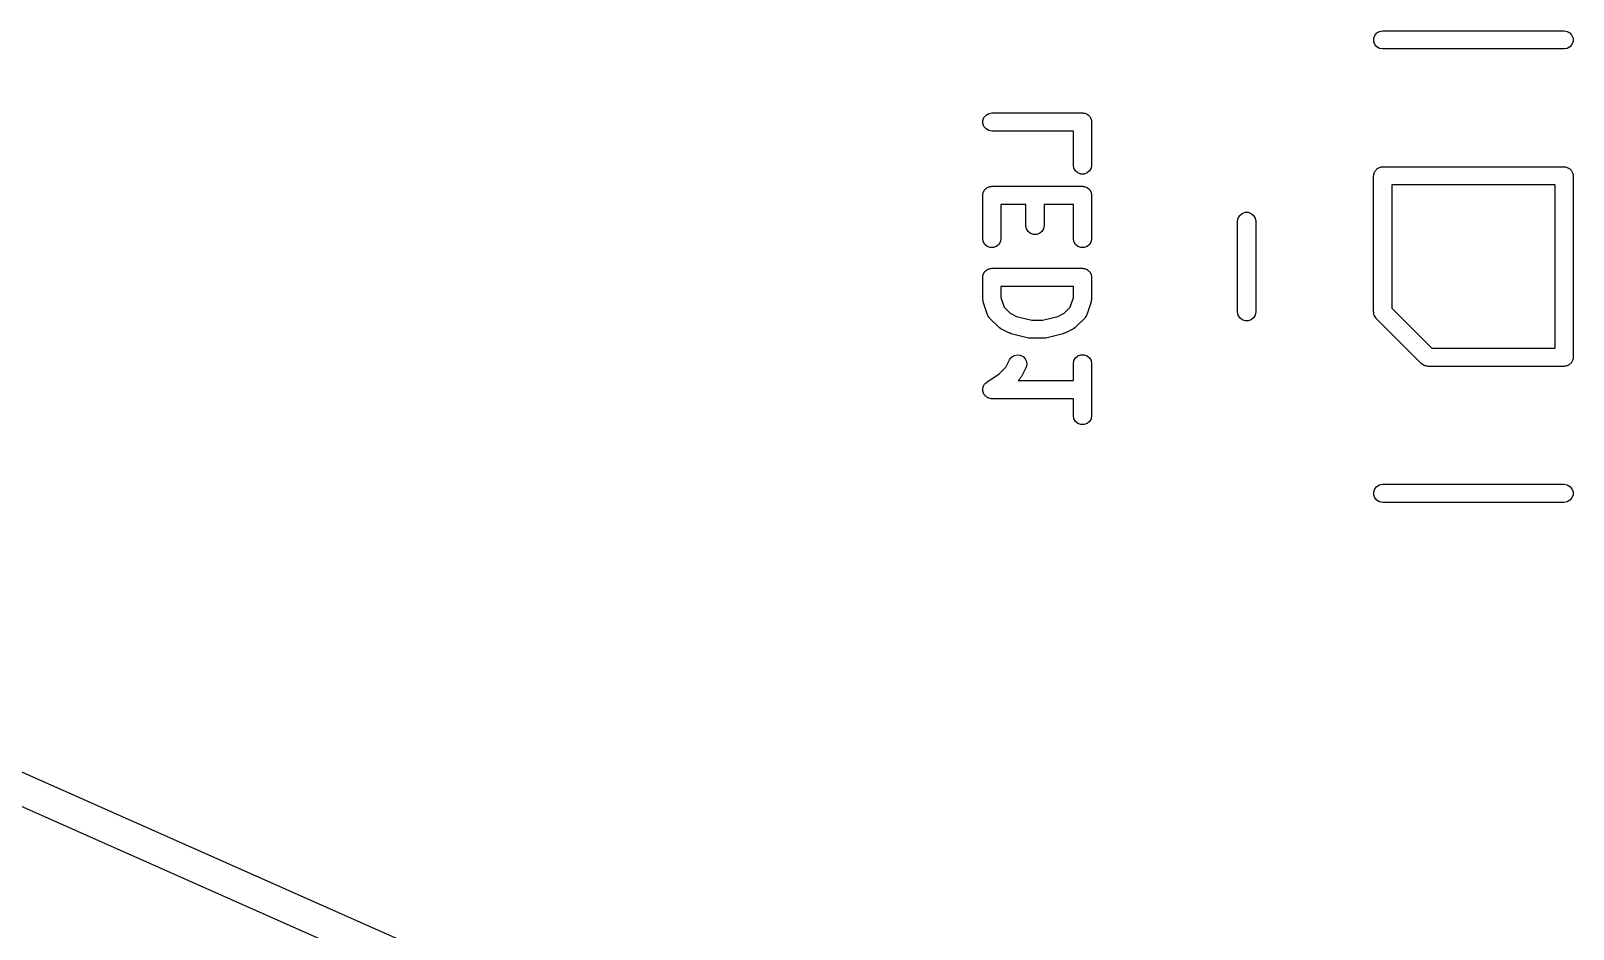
# Model space of a CAD drawing. Extents: x 48 to 353, y -143 to -50.
# Drawn here: x 64.26 to 81.27, y -73.98 to -64.08 of the extents above; entities that cross this region are included whole.
import ezdxf

# ---------------------------------------------------------------- set-up
doc = ezdxf.new("R2010")
doc.units = 0
doc.header["$MEASUREMENT"] = 0
doc.layers.add('BLACK', color=7, linetype='CONTINUOUS')

msp = doc.modelspace()

# ---------------------------------------------------------------- linework, layer by layer
at = {"layer": 'Black'}
for p, q in [((79.0821, -64.125), (79.1045, -64.0984)), ((79.1045, -64.0984), (79.1345, -64.081)), ((79.1345, -64.081), (79.1688, -64.075)), ((79.1688, -64.075), (81.1688, -64.075)), ((81.1688, -64.075), (81.203, -64.081)), ((81.203, -64.081), (81.233, -64.0984)), ((81.233, -64.0984), (81.2554, -64.125)), ((79.0703, -64.1576), (79.0821, -64.125)), ((79.0703, -64.1924), (79.0703, -64.1576)), ((79.0821, -64.225), (79.0703, -64.1924)), ((79.1045, -64.2516), (79.0821, -64.225)), ((79.1345, -64.269), (79.1045, -64.2516)), ((79.1688, -64.275), (79.1345, -64.269)), ((81.1688, -64.275), (79.1688, -64.275)), ((81.203, -64.269), (81.1688, -64.275)), ((81.233, -64.2516), (81.203, -64.269)), ((81.2554, -64.225), (81.233, -64.2516)), ((81.2554, -64.125), (81.2672, -64.1576)), ((81.2672, -64.1924), (81.2554, -64.225)), ((81.2672, -64.1576), (81.2672, -64.1924)), ((48.0769, -65.118), (72.6957, -76.0315)), ((74.7601, -65.0624), (74.772, -65.0298)), ((74.7601, -65.0971), (74.7601, -65.0624)), ((74.772, -65.1298), (74.7601, -65.0971)), ((74.772, -65.0298), (74.7944, -65.0032)), ((74.7944, -65.1564), (74.772, -65.1298)), ((74.7944, -65.0032), (74.8244, -64.9858)), ((74.8244, -64.9858), (74.8586, -64.9798)), ((74.8586, -64.9798), (75.8586, -64.9798)), ((75.8586, -64.9798), (75.8672, -64.9813)), ((75.8672, -64.9813), (75.876, -64.9813)), ((75.876, -64.9813), (75.8842, -64.9843)), ((75.8842, -64.9843), (75.8928, -64.9858)), ((75.8928, -64.9858), (75.9004, -64.9902)), ((75.9004, -64.9902), (75.9086, -64.9932)), ((75.9086, -64.9932), (75.9153, -64.9988)), ((75.9153, -64.9988), (75.9229, -65.0032)), ((75.9229, -65.0032), (75.9285, -65.0099)), ((75.9285, -65.0099), (75.9352, -65.0155)), ((75.9352, -65.0155), (75.9396, -65.0231)), ((75.9396, -65.0231), (75.9452, -65.0298)), ((75.9452, -65.0298), (75.9482, -65.038)), ((75.9482, -65.038), (75.9526, -65.0456)), ((75.9526, -65.0456), (75.9541, -65.0542)), ((75.9541, -65.0542), (75.9571, -65.0624)), ((75.9571, -65.0624), (75.9571, -65.0711)), ((75.9571, -65.0711), (75.9586, -65.0798)), ((75.9586, -65.0798), (75.9586, -65.556)), ((74.8244, -65.1737), (74.7944, -65.1564)), ((74.8586, -65.1798), (74.8244, -65.1737)), ((75.7586, -65.1798), (74.8586, -65.1798)), ((75.7586, -65.556), (75.7586, -65.1798)), ((72.0825, -76.1425), (47.9351, -65.438)), ((75.7647, -65.5902), (75.7586, -65.556)), ((75.782, -65.6202), (75.7647, -65.5902)), ((75.8086, -65.6426), (75.782, -65.6202)), ((75.8413, -65.6544), (75.8086, -65.6426)), ((75.9086, -65.6426), (75.876, -65.6544)), ((75.9352, -65.6202), (75.9086, -65.6426)), ((75.9526, -65.5902), (75.9352, -65.6202)), ((75.9586, -65.556), (75.9526, -65.5902)), ((79.0733, -65.6494), (79.0748, -65.6408)), ((79.0748, -65.6408), (79.0792, -65.6332)), ((79.0792, -65.6332), (79.0821, -65.625)), ((79.0821, -65.625), (79.0878, -65.6183)), ((79.0878, -65.6183), (79.0921, -65.6107)), ((79.0921, -65.6107), (79.0988, -65.6051)), ((79.0988, -65.6051), (79.1045, -65.5984)), ((79.1045, -65.5984), (79.112, -65.594)), ((79.112, -65.594), (79.1187, -65.5884)), ((79.1187, -65.5884), (79.127, -65.5854)), ((79.127, -65.5854), (79.1345, -65.581)), ((79.1345, -65.581), (79.1432, -65.5795)), ((79.1432, -65.5795), (79.1514, -65.5765)), ((79.1514, -65.5765), (79.1601, -65.5765)), ((79.1601, -65.5765), (79.1688, -65.575)), ((79.1688, -65.575), (81.1688, -65.575)), ((81.1688, -65.575), (81.1774, -65.5765)), ((81.1774, -65.5765), (81.1861, -65.5765)), ((81.1861, -65.5765), (81.1943, -65.5795)), ((81.1943, -65.5795), (81.203, -65.581)), ((81.203, -65.581), (81.2105, -65.5854)), ((81.2105, -65.5854), (81.2188, -65.5884)), ((81.2188, -65.5884), (81.2255, -65.594)), ((81.2255, -65.594), (81.233, -65.5984)), ((81.233, -65.5984), (81.2387, -65.6051)), ((81.2387, -65.6051), (81.2454, -65.6107)), ((81.2454, -65.6107), (81.2497, -65.6183)), ((81.2497, -65.6183), (81.2554, -65.625)), ((81.2554, -65.625), (81.2583, -65.6332)), ((81.2583, -65.6332), (81.2627, -65.6408)), ((81.2627, -65.6408), (81.2642, -65.6494)), ((74.7887, -65.8194), (74.7944, -65.8127)), ((74.7944, -65.8127), (74.8019, -65.8083)), ((74.8019, -65.8083), (74.8086, -65.8027)), ((74.8086, -65.8027), (74.8169, -65.7997)), ((74.8169, -65.7997), (74.8244, -65.7953)), ((74.8244, -65.7953), (74.833, -65.7938)), ((74.833, -65.7938), (74.8413, -65.7908)), ((74.8413, -65.7908), (74.85, -65.7908)), ((74.85, -65.7908), (74.8586, -65.7893)), ((74.8586, -65.7893), (75.8586, -65.7893)), ((75.876, -65.6544), (75.8413, -65.6544)), ((75.8586, -65.7893), (75.8672, -65.7908)), ((75.8672, -65.7908), (75.876, -65.7908)), ((75.876, -65.7908), (75.8842, -65.7938)), ((75.8842, -65.7938), (75.8928, -65.7953)), ((75.8928, -65.7953), (75.9004, -65.7997)), ((75.9004, -65.7997), (75.9086, -65.8027)), ((75.9086, -65.8027), (75.9153, -65.8083)), ((75.9153, -65.8083), (75.9229, -65.8127)), ((75.9229, -65.8127), (75.9285, -65.8194)), ((79.0687, -65.675), (79.0703, -65.6664)), ((79.0687, -67.175), (79.0687, -65.675)), ((79.0703, -65.6576), (79.0733, -65.6494)), ((79.0703, -65.6664), (79.0703, -65.6576)), ((79.2687, -65.775), (79.2687, -67.1336)), ((81.0687, -65.775), (79.2687, -65.775)), ((81.0687, -67.575), (81.0687, -65.775)), ((81.2642, -65.6494), (81.2672, -65.6576)), ((81.2672, -65.6576), (81.2672, -65.6664)), ((81.2672, -65.6664), (81.2687, -65.675)), ((81.2687, -65.675), (81.2687, -67.675)), ((74.7586, -65.8893), (74.7601, -65.8807)), ((74.7586, -66.3655), (74.7586, -65.8893)), ((74.7601, -65.8719), (74.7631, -65.8637)), ((74.7601, -65.8807), (74.7601, -65.8719)), ((74.7631, -65.8637), (74.7647, -65.8551)), ((74.7647, -65.8551), (74.769, -65.8475)), ((74.769, -65.8475), (74.772, -65.8393)), ((74.772, -65.8393), (74.7777, -65.8326)), ((74.7777, -65.8326), (74.782, -65.825)), ((74.782, -65.825), (74.7887, -65.8194)), ((75.9285, -65.8194), (75.9352, -65.825)), ((75.9352, -65.825), (75.9396, -65.8326)), ((75.9396, -65.8326), (75.9452, -65.8393)), ((75.9452, -65.8393), (75.9482, -65.8475)), ((75.9482, -65.8475), (75.9526, -65.8551)), ((75.9526, -65.8551), (75.9541, -65.8637)), ((75.9541, -65.8637), (75.9571, -65.8719)), ((75.9571, -65.8719), (75.9571, -65.8807)), ((75.9571, -65.8807), (75.9586, -65.8893)), ((75.9586, -65.8893), (75.9586, -66.3655)), ((75.2348, -65.9893), (74.9586, -65.9893)), ((74.9586, -65.9893), (74.9586, -66.3655)), ((75.2348, -66.2226), (75.2348, -65.9893)), ((75.7586, -65.9893), (75.4348, -65.9893)), ((75.4348, -65.9893), (75.4348, -66.2226)), ((75.7586, -66.3655), (75.7586, -65.9893)), ((77.5687, -66.175), (77.5748, -66.1408)), ((77.5748, -66.1408), (77.5921, -66.1107)), ((77.5921, -66.1107), (77.6187, -66.0884)), ((77.6187, -66.0884), (77.6514, -66.0765)), ((77.6514, -66.0765), (77.6861, -66.0765)), ((77.6861, -66.0765), (77.7188, -66.0884)), ((77.7188, -66.0884), (77.7454, -66.1107)), ((77.7454, -66.1107), (77.7627, -66.1408)), ((77.7627, -66.1408), (77.7687, -66.175)), ((75.2409, -66.2568), (75.2348, -66.2226)), ((75.2582, -66.2869), (75.2409, -66.2568)), ((75.2848, -66.3092), (75.2582, -66.2869)), ((75.3175, -66.3211), (75.2848, -66.3092)), ((75.3522, -66.3211), (75.3175, -66.3211)), ((75.3848, -66.3092), (75.3522, -66.3211)), ((75.4114, -66.2869), (75.3848, -66.3092)), ((75.4288, -66.2568), (75.4114, -66.2869)), ((75.4348, -66.2226), (75.4288, -66.2568)), ((77.5687, -67.175), (77.5687, -66.175)), ((77.7687, -66.175), (77.7687, -67.175)), ((74.7647, -66.3997), (74.7586, -66.3655)), ((74.782, -66.4298), (74.7647, -66.3997)), ((74.8086, -66.4521), (74.782, -66.4298)), ((74.8413, -66.464), (74.8086, -66.4521)), ((74.876, -66.464), (74.8413, -66.464)), ((74.9086, -66.4521), (74.876, -66.464)), ((74.9352, -66.4298), (74.9086, -66.4521)), ((74.9526, -66.3997), (74.9352, -66.4298)), ((74.9586, -66.3655), (74.9526, -66.3997)), ((75.7647, -66.3997), (75.7586, -66.3655)), ((75.782, -66.4298), (75.7647, -66.3997)), ((75.8086, -66.4521), (75.782, -66.4298)), ((75.8413, -66.464), (75.8086, -66.4521)), ((75.876, -66.464), (75.8413, -66.464)), ((75.9086, -66.4521), (75.876, -66.464)), ((75.9352, -66.4298), (75.9086, -66.4521)), ((75.9526, -66.3997), (75.9352, -66.4298)), ((75.9586, -66.3655), (75.9526, -66.3997)), ((74.7586, -66.794), (74.7601, -66.7854)), ((74.7586, -67.0321), (74.7586, -66.794)), ((74.7601, -66.7767), (74.7631, -66.7685)), ((74.7601, -66.7854), (74.7601, -66.7767)), ((74.7631, -66.7685), (74.7647, -66.7598)), ((74.7647, -66.7598), (74.769, -66.7523)), ((74.769, -66.7523), (74.772, -66.744)), ((74.772, -66.744), (74.7777, -66.7373)), ((74.7777, -66.7373), (74.782, -66.7298)), ((74.782, -66.7298), (74.7887, -66.7241)), ((74.7887, -66.7241), (74.7944, -66.7174)), ((74.7944, -66.7174), (74.8019, -66.7131)), ((74.8019, -66.7131), (74.8086, -66.7074)), ((74.8086, -66.7074), (74.8169, -66.7045)), ((74.8169, -66.7045), (74.8244, -66.7001)), ((74.8244, -66.7001), (74.833, -66.6986)), ((74.833, -66.6986), (74.8413, -66.6956)), ((74.8413, -66.6956), (74.85, -66.6956)), ((74.85, -66.6956), (74.8586, -66.694)), ((74.8586, -66.694), (75.8586, -66.694)), ((75.8586, -66.694), (75.8672, -66.6956)), ((75.8672, -66.6956), (75.876, -66.6956)), ((75.876, -66.6956), (75.8842, -66.6986)), ((75.8842, -66.6986), (75.8928, -66.7001)), ((75.8928, -66.7001), (75.9004, -66.7045)), ((75.9004, -66.7045), (75.9086, -66.7074)), ((75.9086, -66.7074), (75.9153, -66.7131)), ((75.9153, -66.7131), (75.9229, -66.7174)), ((75.9229, -66.7174), (75.9285, -66.7241)), ((75.9285, -66.7241), (75.9352, -66.7298)), ((75.9352, -66.7298), (75.9396, -66.7373)), ((75.9396, -66.7373), (75.9452, -66.744)), ((75.9452, -66.744), (75.9482, -66.7523)), ((75.9482, -66.7523), (75.9526, -66.7598)), ((75.9526, -66.7598), (75.9541, -66.7685)), ((75.9541, -66.7685), (75.9571, -66.7767)), ((75.9571, -66.7767), (75.9571, -66.7854)), ((75.9571, -66.7854), (75.9586, -66.794)), ((75.9586, -66.794), (75.9586, -67.0321)), ((74.9586, -66.894), (74.9586, -67.0159)), ((75.7586, -66.894), (74.9586, -66.894)), ((75.7586, -67.0159), (75.7586, -66.894)), ((74.7614, -67.0479), (74.7586, -67.0321)), ((74.7638, -67.0638), (74.7614, -67.0479)), ((74.8114, -67.2066), (74.7638, -67.0638)), ((74.9586, -67.0159), (74.9937, -67.121)), ((74.9937, -67.121), (75.0607, -67.1881)), ((75.6565, -67.1881), (75.7236, -67.121)), ((75.7236, -67.121), (75.7586, -67.0159)), ((75.9535, -67.0638), (75.9059, -67.2066)), ((75.9558, -67.0479), (75.9535, -67.0638)), ((75.9586, -67.0321), (75.9558, -67.0479)), ((77.5748, -67.2092), (77.5687, -67.175)), ((77.7687, -67.175), (77.7627, -67.2092)), ((79.0695, -67.1793), (79.0687, -67.175)), ((79.2687, -67.1336), (79.7102, -67.575)), ((74.8141, -67.2117), (74.8114, -67.2066)), ((74.8156, -67.2173), (74.8141, -67.2117)), ((74.8223, -67.2269), (74.8156, -67.2173)), ((74.8279, -67.2372), (74.8223, -67.2269)), ((74.8322, -67.241), (74.8279, -67.2372)), ((74.8355, -67.2457), (74.8322, -67.241)), ((74.9308, -67.3409), (74.8355, -67.2457)), ((74.9439, -67.3501), (74.9308, -67.3409)), ((75.0607, -67.1881), (75.1316, -67.2235)), ((75.1316, -67.2235), (75.2995, -67.2655)), ((75.2995, -67.2655), (75.4177, -67.2655)), ((75.4177, -67.2655), (75.5856, -67.2235)), ((75.5856, -67.2235), (75.6565, -67.1881)), ((75.7865, -67.3409), (75.7733, -67.3501)), ((75.8817, -67.2457), (75.7865, -67.3409)), ((75.885, -67.241), (75.8817, -67.2457)), ((75.8893, -67.2372), (75.885, -67.241)), ((75.8949, -67.2269), (75.8893, -67.2372)), ((75.9016, -67.2173), (75.8949, -67.2269)), ((75.9031, -67.2117), (75.9016, -67.2173)), ((75.9059, -67.2066), (75.9031, -67.2117)), ((77.5921, -67.2393), (77.5748, -67.2092)), ((77.6187, -67.2616), (77.5921, -67.2393)), ((77.6514, -67.2735), (77.6187, -67.2616)), ((77.6861, -67.2735), (77.6514, -67.2735)), ((77.7188, -67.2616), (77.6861, -67.2735)), ((77.7454, -67.2393), (77.7188, -67.2616)), ((77.7627, -67.2092), (77.7454, -67.2393)), ((79.0691, -67.1837), (79.0695, -67.1793)), ((79.0725, -67.1963), (79.0691, -67.1837)), ((79.0748, -67.2092), (79.0725, -67.1963)), ((79.077, -67.213), (79.0748, -67.2092)), ((79.0781, -67.2173), (79.077, -67.213)), ((79.0856, -67.228), (79.0781, -67.2173)), ((79.0921, -67.2393), (79.0856, -67.228)), ((79.0955, -67.2421), (79.0921, -67.2393)), ((79.098, -67.2457), (79.0955, -67.2421)), ((79.598, -67.7457), (79.098, -67.2457)), ((74.9568, -67.3597), (74.9439, -67.3501)), ((75.052, -67.4073), (74.9568, -67.3597)), ((75.0625, -67.4104), (75.052, -67.4073)), ((75.0725, -67.4149), (75.0625, -67.4104)), ((75.2629, -67.4625), (75.0725, -67.4149)), ((75.2751, -67.4634), (75.2629, -67.4625)), ((75.2872, -67.4655), (75.2751, -67.4634)), ((75.4301, -67.4655), (75.2872, -67.4655)), ((75.4421, -67.4634), (75.4301, -67.4655)), ((75.4543, -67.4625), (75.4421, -67.4634)), ((75.6448, -67.4149), (75.4543, -67.4625)), ((75.6548, -67.4104), (75.6448, -67.4149)), ((75.6653, -67.4073), (75.6548, -67.4104)), ((75.7605, -67.3597), (75.6653, -67.4073)), ((75.7733, -67.3501), (75.7605, -67.3597)), ((75.0549, -67.7017), (75.0756, -67.6738)), ((75.0756, -67.6738), (75.1046, -67.6547)), ((75.1046, -67.6547), (75.1384, -67.6466)), ((75.1384, -67.6466), (75.1729, -67.6506)), ((75.1729, -67.6506), (75.2039, -67.6661)), ((75.2039, -67.6661), (75.2278, -67.6913)), ((75.7647, -67.7122), (75.782, -67.6821)), ((75.782, -67.6821), (75.8086, -67.6598)), ((75.8086, -67.6598), (75.8413, -67.6479)), ((75.8413, -67.6479), (75.876, -67.6479)), ((75.876, -67.6479), (75.9086, -67.6598)), ((75.9086, -67.6598), (75.9352, -67.6821)), ((75.9352, -67.6821), (75.9526, -67.7122)), ((79.7102, -67.575), (81.0687, -67.575)), ((81.2687, -67.675), (81.2672, -67.6836)), ((81.2672, -67.6836), (81.2672, -67.6924)), ((74.9378, -67.8592), (75.0145, -67.7824)), ((75.0145, -67.7824), (75.0549, -67.7017)), ((75.2338, -67.7912), (75.1862, -67.8864)), ((75.2278, -67.6913), (75.2416, -67.7232)), ((75.2437, -67.7579), (75.2338, -67.7912)), ((75.2416, -67.7232), (75.2437, -67.7579)), ((75.7586, -67.7464), (75.7647, -67.7122)), ((75.7586, -67.9321), (75.7586, -67.7464)), ((75.9526, -67.7122), (75.9586, -67.7464)), ((75.9586, -67.7464), (75.9586, -68.3179)), ((79.6016, -67.7482), (79.598, -67.7457)), ((79.6045, -67.7516), (79.6016, -67.7482)), ((79.6158, -67.7581), (79.6045, -67.7516)), ((79.6265, -67.7656), (79.6158, -67.7581)), ((79.6307, -67.7668), (79.6265, -67.7656)), ((79.6345, -67.769), (79.6307, -67.7668)), ((79.6474, -67.7712), (79.6345, -67.769)), ((79.66, -67.7746), (79.6474, -67.7712)), ((79.6644, -67.7742), (79.66, -67.7746)), ((79.6688, -67.775), (79.6644, -67.7742)), ((81.1688, -67.775), (79.6688, -67.775)), ((81.1774, -67.7735), (81.1688, -67.775)), ((81.1861, -67.7735), (81.1774, -67.7735)), ((81.1943, -67.7705), (81.1861, -67.7735)), ((81.203, -67.769), (81.1943, -67.7705)), ((81.2105, -67.7646), (81.203, -67.769)), ((81.2188, -67.7616), (81.2105, -67.7646)), ((81.2255, -67.756), (81.2188, -67.7616)), ((81.233, -67.7516), (81.2255, -67.756)), ((81.2387, -67.7449), (81.233, -67.7516)), ((81.2454, -67.7393), (81.2387, -67.7449)), ((81.2497, -67.7317), (81.2454, -67.7393)), ((81.2554, -67.725), (81.2497, -67.7317)), ((81.2583, -67.7168), (81.2554, -67.725)), ((81.2627, -67.7092), (81.2583, -67.7168)), ((81.2642, -67.7006), (81.2627, -67.7092)), ((81.2672, -67.6924), (81.2642, -67.7006)), ((74.7601, -68.0148), (74.762, -68.0096)), ((74.7601, -68.0267), (74.7601, -68.0148)), ((74.762, -68.0096), (74.7627, -68.0041)), ((74.7627, -68.0041), (74.7679, -67.9934)), ((74.7679, -67.9934), (74.772, -67.9821)), ((74.772, -67.9821), (74.7756, -67.9779)), ((74.7756, -67.9779), (74.778, -67.9729)), ((74.778, -67.9729), (74.7867, -67.9647)), ((74.7867, -67.9647), (74.7944, -67.9555)), ((74.7944, -67.9555), (74.7992, -67.9528)), ((74.7992, -67.9528), (74.8032, -67.9489)), ((74.8032, -67.9489), (74.9378, -67.8592)), ((75.1674, -67.9124), (75.1477, -67.9321)), ((75.1477, -67.9321), (75.7586, -67.9321)), ((75.1766, -67.8992), (75.1674, -67.9124)), ((75.1862, -67.8864), (75.1766, -67.8992)), ((74.7588, -68.0386), (74.7601, -68.0267)), ((74.7601, -68.044), (74.7588, -68.0386)), ((74.7601, -68.0495), (74.7601, -68.044)), ((74.7642, -68.0607), (74.7601, -68.0495)), ((74.7671, -68.0723), (74.7642, -68.0607)), ((74.7701, -68.0769), (74.7671, -68.0723)), ((74.772, -68.0821), (74.7701, -68.0769)), ((74.7797, -68.0913), (74.772, -68.0821)), ((74.7863, -68.1012), (74.7797, -68.0913)), ((74.7908, -68.1045), (74.7863, -68.1012)), ((74.7944, -68.1087), (74.7908, -68.1045)), ((74.8047, -68.1147), (74.7944, -68.1087)), ((74.8143, -68.1218), (74.8047, -68.1147)), ((74.8196, -68.1233), (74.8143, -68.1218)), ((74.8244, -68.1261), (74.8196, -68.1233)), ((74.8362, -68.1282), (74.8244, -68.1261)), ((74.8476, -68.1315), (74.8362, -68.1282)), ((74.8532, -68.1312), (74.8476, -68.1315)), ((74.8586, -68.1321), (74.8532, -68.1312)), ((75.7586, -68.1321), (74.8586, -68.1321)), ((75.7586, -68.3179), (75.7586, -68.1321)), ((75.7647, -68.3521), (75.7586, -68.3179)), ((75.782, -68.3821), (75.7647, -68.3521)), ((75.9526, -68.3521), (75.9352, -68.3821)), ((75.9586, -68.3179), (75.9526, -68.3521)), ((75.8086, -68.4045), (75.782, -68.3821)), ((75.8413, -68.4163), (75.8086, -68.4045)), ((75.876, -68.4163), (75.8413, -68.4163)), ((75.9086, -68.4045), (75.876, -68.4163)), ((75.9352, -68.3821), (75.9086, -68.4045)), ((79.0703, -69.1576), (79.0821, -69.125)), ((79.0703, -69.1924), (79.0703, -69.1576)), ((79.0821, -69.225), (79.0703, -69.1924)), ((79.0821, -69.125), (79.1045, -69.0984)), ((79.1045, -69.0984), (79.1345, -69.081)), ((79.1345, -69.081), (79.1688, -69.075)), ((79.1688, -69.075), (81.1688, -69.075)), ((81.1688, -69.075), (81.203, -69.081)), ((81.203, -69.081), (81.233, -69.0984)), ((81.233, -69.0984), (81.2554, -69.125)), ((81.2554, -69.125), (81.2672, -69.1576)), ((81.2672, -69.1924), (81.2554, -69.225)), ((81.2672, -69.1576), (81.2672, -69.1924)), ((79.1045, -69.2516), (79.0821, -69.225)), ((79.1345, -69.269), (79.1045, -69.2516)), ((79.1688, -69.275), (79.1345, -69.269)), ((81.1688, -69.275), (79.1688, -69.275)), ((81.203, -69.269), (81.1688, -69.275)), ((81.233, -69.2516), (81.203, -69.269)), ((81.2554, -69.225), (81.233, -69.2516))]:
    msp.add_line(p, q, dxfattribs=at)

doc.saveas('drawing.dxf')
